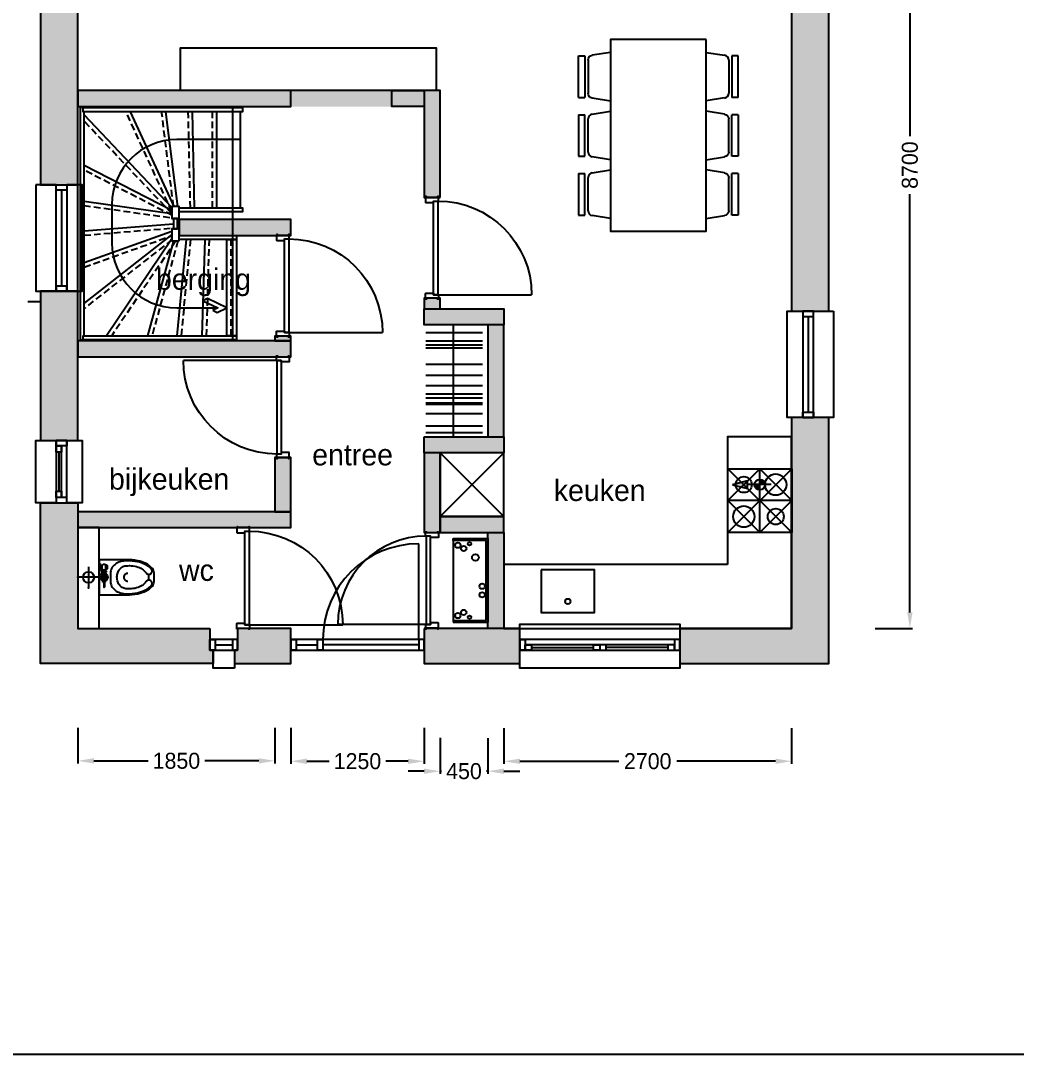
# Model space of a CAD drawing. Header units: millimetres. Extents: x 194362 to 347421, y -189721 to -131700.
# Drawn here: x 272175 to 281523, y -189721 to -180015 of the extents above; entities that cross this region are included whole.
import ezdxf

# ---------------------------------------------------------------- set-up
doc = ezdxf.new("R2010")
doc.units = ezdxf.units.MM
doc.linetypes.add('ACAD_ISO03W100', pattern=[30, 12, -18])
doc.linetypes.add('B0704', pattern=[3.75, 2.5, -1.25])
for name, color, linetype in [('26', 120, 'Continuous'), ('26A', 7, 'Continuous'), ('52', 4, 'Continuous'), ('AC24XI--_HOUT', 8, 'Continuous'), ('AI24XI--_HOUT', 1, 'Continuous'), ('AL$8A---_HULPLIJNEN', 150, 'Continuous'), ('binnendeurkozijn', 1, 'Continuous'), ('CONTROL_POINTS', 140, 'Continuous'), ('interieur', 5, 'Continuous'), ('KOZIJN', 1, 'Continuous'), ('MAATLIJN', 5, 'Continuous'), ('sanitair', 111, 'Continuous'), ('streep', 5, 'ACAD_ISO03W100'), ('text', 7, 'Continuous'), ('wand', 2, 'Continuous'), ('zicht', 5, 'Continuous')]:
    doc.layers.add(name, color=color, linetype=linetype)
doc.styles.add('maat-klein', font='LSANS.TTF', dxfattribs={"height": 150})
doc.styles.get("Standard").update_dxf_attribs({"font": 'LSANS.TTF', "height": 20})
doc.dimstyles.new('maat-klein', dxfattribs={"dimtxt": 2.5, "dimasz": 150, "dimexe": 25, "dimexo": 25, "dimgap": 25, "dimtad": 0, "dimdec": 4, "dimtxsty": 'maat-klein', "dimcen": 150, "dimclrd": 256, "dimclre": 256, "dimclrt": 256, "dimadec": 0, "dimazin": 1, "dimtfac": 1, "dimtdec": 4, "dimtmove": 0, "dimatfit": 3, "dimfxl": 1, "dimlwd": -1, "dimlwe": -1, "dimarcsym": 0})

# ---------------------------------------------------------------- blocks, each defined once
blk = doc.blocks.new('kozijn binnendeur120x56')
at = {"layer": 'binnendeurkozijn'}
blk.add_lwpolyline([(-8, 8), (-8, -46), (-6, -48), (65, -48), (67, -46), (67, -33), (110, -33), (112, -31), (112, 8), (104, 8), (104, 0), (0, 0), (0, 8)], close=True, dxfattribs=at)
blk = doc.blocks.new('kozijn-bd-dagm850')
at = {"layer": 'binnendeurkozijn'}
blk.add_line((55, -33), (935, -33), dxfattribs=at)
blk.add_lwpolyline([(15, -913), (55, -913), (55, -33), (15, -33)], close=True, dxfattribs=at)
blk.add_arc((55, -33), 880, 270, 0, dxfattribs=at)
blk.add_blockref('kozijn binnendeur120x56', (-52, 0))
at = {"xscale": -1, "rotation": 180}
blk.add_blockref('kozijn binnendeur120x56', (-52, -946), dxfattribs=at)
blk = doc.blocks.new('kozijn-bd-dagm800')
at = {"layer": 'binnendeurkozijn'}
blk.add_line((-55, 33), (-885, 33), dxfattribs=at)
blk.add_lwpolyline([(-15, 863), (-55, 863), (-55, 33), (-15, 33)], close=True, dxfattribs=at)
blk.add_arc((-55, 33), 830, 90, 180, dxfattribs=at)
at = {"xscale": -1}
blk.add_blockref('kozijn binnendeur120x56', (52, 896), dxfattribs=at)
at = {"rotation": 180}
blk.add_blockref('kozijn binnendeur120x56', (52, 0), dxfattribs=at)
blk = doc.blocks.new('mk-sparing')
for p, q in [((0, 328), (0, 0)), ((18, 328), (0, 328)), ((18, 328), (18, 18)), ((768, 328), (18, 328)), ((768, 328), (786, 328)), ((768, 18), (768, 328)), ((786, 328), (786, 0)), ((786, 0), (0, 0)), ((18, 18), (768, 18))]:
    blk.add_line(p, q)
for centre, radius in [((63, 283), 25), ((723, 283), 25), ((93, 228), 25), ((693, 228), 25), ((48, 173), 16), ((608, 118), 31.5), ((738, 173), 16), ((258, 54), 25), ((338, 54), 25)]:
    blk.add_circle(centre, radius)
blk = doc.blocks.new('UITVOER')
at = {"color": 4, "const_width": 44.8}
for points in [[(-18.4, 1.2, 0.004124), (-18.4, 0.8, 1)], [(-18.4, 0.8, 0.412791), (4.1, -21.8, 1)], [(26.9, 1.2, 0.41081), (4.1, 23.5, 1)]]:
    blk.add_lwpolyline(points, format="xyb", dxfattribs=at)
blk.add_solid([(119.2, 37.3), (258.2, 3.6), (119.2, -33.8)])
at = {"layer": '26', "color": 4}
for p, q in [((4.1, 116.1), (4.1, -108)), ((-102.6, 1.2), (112.5, 1.2)), ((118.8, 37.8), (118.8, -34.9)), ((259.9, 3.6), (118.8, 37.8)), ((118.8, -34.9), (259.9, 3.6))]:
    blk.add_line(p, q, dxfattribs=at)
blk.add_circle((5, 1.2), 49.5, dxfattribs=at)
blk = doc.blocks.new('74KOOK')
at = {"layer": '26'}
for p, q in [((0.3, 602.2), (600.3, 2.2)), ((600.3, 602.2), (0.3, 2.2)), ((0.3, 302.2), (300.3, 602.2)), ((1.8, 602.2), (600.3, 602.2)), ((1.8, -0.4), (1.8, 602.2)), ((300.3, 602.2), (600.3, 302.2)), ((300.3, 602.2), (300.3, 2.2)), ((600.3, 602.2), (600.3, 2.2)), ((600.3, 302.2), (0.3, 302.2)), ((300.3, 2.2), (0.3, 302.2)), ((600.3, 302.2), (300.3, 2.2)), ((600.3, 2.2), (0.3, 2.2))]:
    blk.add_line(p, q, dxfattribs=at)
for centre, radius in [((150.3, 452.2), 100), ((450.3, 452.2), 75), ((150.3, 152.2), 75), ((450.3, 152.2), 100)]:
    blk.add_circle(centre, radius, dxfattribs=at)
at = {"layer": '26A', "rotation": 270}
blk.add_blockref('UITVOER', (148.8, 306.9), dxfattribs=at)
blk = doc.blocks.new('stoel1a')
at = {"layer": 'interieur'}
for p, q in [((423, 300), (33, 300)), ((33, 300), (33, 240)), ((423, 300), (423, 240)), ((33, 240), (423, 240)), ((72, 210), (383.9, 210)), ((0, 0), (27.6, 172.1)), ((428.3, 172.1), (455.9, 0))]:
    blk.add_line(p, q, dxfattribs=at)
for centre, start, end in [((72, 165), 90, 170.88977), ((383.9, 165), 9.11023, 90)]:
    blk.add_arc(centre, 45, start, end, dxfattribs=at)
blk = doc.blocks.new('*D92')
at = {"layer": 'Defpoints', "color": 0, "transparency": 16777216}
for p in [(280173.1, -177021.4), (280173.1, -185721.4), (280523.1, -185721.4)]:
    blk.add_point(p, dxfattribs=at)
at = {"layer": 'MAATLIJN', "transparency": 16777216}
for p, q in [((280198.1, -177021.4), (280548.1, -177021.4)), ((280523.1, -177171.4), (280523.1, -181099.4)), ((280523.1, -185571.4), (280523.1, -181643.4)), ((280198.1, -185721.4), (280548.1, -185721.4))]:
    blk.add_line(p, q, dxfattribs=at)
for points in [[(280498.1, -177171.4), (280548.1, -177171.4), (280523.1, -177021.4)], [(280498.1, -185571.4), (280548.1, -185571.4), (280523.1, -185721.4)]]:
    blk.add_solid(points, dxfattribs=at)
at = {"layer": 'MAATLIJN', "transparency": 16777216, "insert": (280523.1, -181371.4), "char_height": 150, "attachment_point": 5, "rotation": 90, "style": 'maat-klein'}
blk.add_mtext('8700', dxfattribs=at)
blk = doc.blocks.new('*D93')
at = {"layer": 'Defpoints', "color": 0, "transparency": 16777216}
for p in [(272711.9, -186630.4), (274561.9, -186630.4), (274561.9, -186965.4)]:
    blk.add_point(p, dxfattribs=at)
at = {"layer": 'MAATLIJN', "transparency": 16777216}
for p, q in [((272711.9, -186655.4), (272711.9, -186990.4)), ((274561.9, -186655.4), (274561.9, -186990.4)), ((272861.9, -186965.4), (273371.2, -186965.4)), ((274411.9, -186965.4), (273902.6, -186965.4))]:
    blk.add_line(p, q, dxfattribs=at)
for points in [[(272861.9, -186940.4), (272861.9, -186990.4), (272711.9, -186965.4)], [(274411.9, -186940.4), (274411.9, -186990.4), (274561.9, -186965.4)]]:
    blk.add_solid(points, dxfattribs=at)
at = {"layer": 'MAATLIJN', "transparency": 16777216, "insert": (273636.9, -186965.4), "char_height": 150, "attachment_point": 5, "style": 'maat-klein'}
blk.add_mtext('1850', dxfattribs=at)
blk = doc.blocks.new('*D94')
at = {"layer": 'Defpoints', "color": 0, "transparency": 16777216}
for p in [(274711.9, -186630.4), (275961.9, -186630.4), (275961.9, -186969.1)]:
    blk.add_point(p, dxfattribs=at)
at = {"layer": 'MAATLIJN', "transparency": 16777216}
for p, q in [((274711.9, -186655.4), (274711.9, -186994.1)), ((275961.9, -186655.4), (275961.9, -186994.1)), ((274861.9, -186969.1), (275071.2, -186969.1)), ((275811.9, -186969.1), (275602.6, -186969.1))]:
    blk.add_line(p, q, dxfattribs=at)
for points in [[(274861.9, -186944.1), (274861.9, -186994.1), (274711.9, -186969.1)], [(275811.9, -186944.1), (275811.9, -186994.1), (275961.9, -186969.1)]]:
    blk.add_solid(points, dxfattribs=at)
at = {"layer": 'MAATLIJN', "transparency": 16777216, "insert": (275336.9, -186969.1), "char_height": 150, "attachment_point": 5, "style": 'maat-klein'}
blk.add_mtext('1250', dxfattribs=at)
blk = doc.blocks.new('*D95')
at = {"layer": 'Defpoints', "color": 0, "transparency": 16777216}
for p in [(276111.9, -186723.8), (276561.9, -186727.3), (276561.9, -187062.6)]:
    blk.add_point(p, dxfattribs=at)
at = {"layer": 'MAATLIJN', "transparency": 16777216}
for p, q in [((276111.9, -186748.8), (276111.9, -187087.6)), ((276561.9, -186752.3), (276561.9, -187087.6)), ((275961.9, -187062.6), (275811.9, -187062.6)), ((276111.9, -187062.6), (276126.9, -187062.6)), ((276561.9, -187062.6), (276546.9, -187062.6)), ((276711.9, -187062.6), (276861.9, -187062.6))]:
    blk.add_line(p, q, dxfattribs=at)
for points in [[(275961.9, -187037.6), (275961.9, -187087.6), (276111.9, -187062.6)], [(276711.9, -187037.6), (276711.9, -187087.6), (276561.9, -187062.6)]]:
    blk.add_solid(points, dxfattribs=at)
at = {"layer": 'MAATLIJN', "transparency": 16777216, "insert": (276336.9, -187062.6), "char_height": 150, "attachment_point": 5, "style": 'maat-klein'}
blk.add_mtext('450', dxfattribs=at)
blk = doc.blocks.new('*D96')
at = {"layer": 'Defpoints', "color": 0, "transparency": 16777216}
for p in [(276711.9, -186633.9), (279411.9, -186633.9), (279411.9, -186969.1)]:
    blk.add_point(p, dxfattribs=at)
at = {"layer": 'MAATLIJN', "transparency": 16777216}
for p, q in [((276711.9, -186658.9), (276711.9, -186994.1)), ((279411.9, -186658.9), (279411.9, -186994.1)), ((276861.9, -186969.1), (277789.5, -186969.1)), ((279261.9, -186969.1), (278334.2, -186969.1))]:
    blk.add_line(p, q, dxfattribs=at)
for points in [[(276861.9, -186944.1), (276861.9, -186994.1), (276711.9, -186969.1)], [(279261.9, -186944.1), (279261.9, -186994.1), (279411.9, -186969.1)]]:
    blk.add_solid(points, dxfattribs=at)
at = {"layer": 'MAATLIJN', "transparency": 16777216, "insert": (278061.9, -186969.1), "char_height": 150, "attachment_point": 5, "style": 'maat-klein'}
blk.add_mtext('2700', dxfattribs=at)
blk = doc.blocks.new('AU-710-BAZ')
at = {"layer": 'AC24XI--_HOUT'}
for p, q in [((-920, -320), (-1280, -320)), ((-1890, -930), (-1890, -1312.6)), ((-310, -1525.8), (-310, -930))]:
    blk.add_line(p, q, dxfattribs=at)
blk.add_lwpolyline([(-1912.1, -1266.9), (-1932.6, -1309.1), (-1890, -1398), (-1803.1, -1215.8), (-1823.6, -1173.6), (-1890, -1312.6), (-1912.1, -1266.9)], dxfattribs=at)
for centre, start, end in [((-1280, -930), 90.00001, 180.00001), ((-920, -930), 0.00002, 90.00001)]:
    blk.add_arc(centre, 610, start, end, dxfattribs=at)
at = {"layer": 'AI24XI--_HOUT', "linetype": 'Continuous'}
for points in [[(-48, -58), (-48, -48), (-10, -48), (-10, -20), (-2190, -20), (-2190, -48), (-2152, -48), (-2152, -58)], [(-2190, -48), (-2152, -48), (-2152, -1488), (-2190, -1488)], [(-10, -1545.8), (-48, -1545.8), (-48, -48), (-10, -48)], [(-1262, -950), (-1148, -950), (-1148, -883), (-1262, -883)], [(-1210, -1488), (-1248, -1488), (-1248, -950), (-1210, -950)], [(-1148, -935.5), (-1052, -935.5), (-1052, -897.5), (-1148, -897.5)], [(-1052, -950), (-938, -950), (-938, -883), (-1052, -883)], [(-990, -950), (-952, -950), (-952, -1545.8), (-990, -1545.8)], [(-2152, -1398), (-1248, -1398), (-1248, -1488), (-2152, -1488)]]:
    blk.add_lwpolyline(points, close=True, dxfattribs=at)
at = {"layer": 'AI24XI--_HOUT', "linetype": 'B0704', "ltscale": 25}
for points in [[(-1250.9, -883), (-1895.9, -58)], [(-1507.4, -58), (-1212.7, -883)], [(-1208, -58), (-1140.1, -897.5)], [(-928.5, -58), (-1044.9, -883)], [(-1020.9, -883), (-597, -58)], [(-1006.1, -883), (-137.3, -58)], [(-1262, -917.8), (-2152, -317.2)], [(-986.9, -883), (-48, -451.3)], [(-1262, -938.5), (-2152, -695.5)], [(-938, -897.7), (-48, -786.2)], [(-1248, -1056.5), (-2152, -968.8)], [(-952, -1056.1), (-48, -1036)], [(-2152, -1208.3), (-1248, -1235)], [(-952, -1263.8), (-48, -1263.8)], [(-2152, -1438), (-1248, -1438)], [(-2152, -1450), (-1248, -1450)]]:
    blk.add_lwpolyline(points, dxfattribs=at)
at = {"layer": 'AI24XI--_HOUT', "linetype": 'Continuous'}
for points in [[(-1200.1, -883), (-1845.1, -58)], [(-1464.9, -58), (-1170.2, -883)], [(-1167.9, -58), (-1100, -897.5)], [(-888.1, -58), (-1004.5, -883)], [(-975.9, -883), (-552, -58)], [(-948, -883), (-79.2, -58)], [(-1242, -883), (-2152, -268.9)], [(-938, -904.6), (-48, -495.4)], [(-1262, -897), (-2152, -654)], [(-938, -938), (-48, -826.6)], [(-1248, -1016.3), (-2152, -928.6)], [(-952, -1096.2), (-48, -1076)], [(-2152, -1168.2), (-1248, -1195)], [(-952, -1303.8), (-48, -1303.8)], [(-952, -1525.8), (-48, -1525.8)]]:
    blk.add_lwpolyline(points, dxfattribs=at)
at = {"layer": 'AL$8A---_HULPLIJNEN'}
blk.add_lwpolyline([(-2200, -1450), (-2200, 0), (0, 0), (0, -1450)], close=True, dxfattribs=at)
blk = doc.blocks.new('AFVOER')
at = {"layer": '52'}
for p, q in [((-0.7, 104.5), (-0.7, -99.3)), ((-97.8, 0), (97.8, 0))]:
    blk.add_line(p, q, dxfattribs=at)
blk.add_circle((0, 0), 52, dxfattribs=at)
at = {"layer": 'CONTROL_POINTS'}
for p in [(0, 0), (97.8, 0), (-0.7, -99.3)]:
    blk.add_point(p, dxfattribs=at)
blk = doc.blocks.new('FVALV1-P')
for p, q in [((-2.38, 0.12), (-4.62, 0.12)), ((-2.26, 0.62), (-2.26, -0.62)), ((-2.26, 0.62), (-1.64, 0.62)), ((1.44, 0.99), (1.92, 0.99)), ((1.92, 0.99), (1.92, -0.99)), ((1.92, 0.87), (2.42, 0.87)), ((2.92, 0.99), (2.42, 0.99)), ((2.42, 0.99), (2.42, -0.99)), ((2.92, 0), (2.42, 0)), ((2.92, 0.99), (2.92, -0.99)), ((2.92, 0.87), (5.75, 0.87)), ((6.25, 2.25), (3.25, 2.25)), ((3.25, 2.25), (3.25, 1.75)), ((3.75, 1.61), (3.75, 0.87)), ((3.88, 1.58), (3.88, 1.12)), ((4, 0.99), (4.5, 0.99)), ((4.62, 1.5), (4.62, 1.12)), ((4.88, 1.5), (4.88, 1.12)), ((5, 0.99), (5.5, 0.99)), ((5.62, 1.58), (5.62, 1.12)), ((5.75, 1.61), (5.75, 0.87)), ((6.25, 2.25), (6.25, 1.75)), ((-2.38, -0.13), (-4.62, -0.13)), ((-2.26, -0.62), (-1.64, -0.62)), ((1.44, -0.99), (1.92, -0.99)), ((1.92, -0.87), (2.42, -0.87)), ((2.92, -0.99), (2.42, -0.99)), ((2.92, -0.87), (5.75, -0.87)), ((3.75, -0.87), (3.75, -1.37)), ((3.88, -1.24), (3.88, -1.43)), ((4, -1.12), (4.5, -1.12)), ((4.62, -1.24), (4.62, -1.61)), ((4.88, -1.24), (4.88, -1.61)), ((5, -1.12), (5.5, -1.12)), ((5.62, -1.24), (5.62, -1.43)), ((5.75, -0.87), (5.75, -1.37))]:
    blk.add_line(p, q)
blk.add_lwpolyline([(1, 0), (0.5, 0.87), (-0.5, 0.87), (-1, 0), (-0.5, -0.87), (0.5, -0.87)], close=True)
for radius in [1.75, 1, 0.342]:
    blk.add_circle((0, 0), radius)
for centre, radius, start, end in [((-4.62, 0), 0.125, 90, 270), ((-2.38, 0.25), 0.125, 270, 0), ((4.75, 6.13), 4.63, 251.0754, 288.9246), ((5.12, 0), 1.63, 147.7958, 212.2042), ((4, 1.12), 0.125, 180, 270), ((4.5, 1.12), 0.125, 270, 0), ((5, 1.12), 0.125, 180, 270), ((5.5, 1.12), 0.125, 270, 0), ((4.38, 0), 1.62, 327.7952, 32.2048), ((-2.38, -0.25), 0.125, 0, 90), ((4.75, 0.51), 2.12, 241.9275, 298.0725), ((4, -1.24), 0.125, 90, 180), ((4.5, -1.24), 0.125, 0, 90), ((5, -1.24), 0.125, 90, 180), ((5.5, -1.24), 0.125, 0, 90)]:
    blk.add_arc(centre, radius, start, end)
blk = doc.blocks.new('WC-F1-P')
blk.add_line((-1.35, -23.32), (1.35, -23.32))
for points in [[(-8.25, -12.88, 0.049648), (-7.73, -18.09, 0.06346), (-6.42, -21.98, 0.103485), (-4.1, -24.97, 0.178458), (-2, -25.75), (2, -25.75, 0.178458), (4.1, -24.97, 0.103485), (6.42, -21.98, 0.06346), (7.73, -18.09, 0.049648), (8.25, -12.88), (8.25, 0), (-8.25, 0)], [(3.78, -24.59, 0.103485), (5.97, -21.76, 0.06346), (7.24, -17.99, 0.049648), (7.75, -12.88, 0.075858), (7.29, -9.87, 0.086069), (6.07, -7.49, 0.105985), (4.11, -5.79, 0.126201), (2, -5.25), (-2, -5.25, 0.126201), (-4.11, -5.79, 0.105985), (-6.07, -7.49, 0.086069), (-7.29, -9.87, 0.075858), (-7.75, -12.88, 0.049648), (-7.24, -17.99, 0.06346), (-5.97, -21.76, 0.103485), (-3.78, -24.59, 0.097511), (-3.21, -24.83, 0.09808), (-2.6, -24.84, 0.098895), (-2.04, -24.61, 0.099479), (-1.61, -24.18, 0.099479), (-1.38, -23.62, 0.098895), (-1.38, -23.01, 0.09808), (-1.62, -22.45, 0.097511), (-2.05, -22.02, -0.102445), (-3.86, -20.17, -0.077884), (-5.02, -17.55, -0.065096), (-5.46, -14.15, -0.024284), (-5.4, -12.88, -0.115331), (-5.01, -11.19, -0.103946), (-3.82, -9.68, -0.091071), (-2.11, -8.71, -0.083675), (0, -8.35, -0.083675), (2.11, -8.71, -0.091071), (3.82, -9.68, -0.103946), (5.01, -11.19, -0.115331), (5.4, -12.88, -0.024284), (5.46, -14.15, -0.065096), (5.02, -17.55, -0.077884), (3.86, -20.17, -0.102445), (2.05, -22.02, 0.097511), (1.62, -22.45, 0.09808), (1.38, -23.01, 0.098895), (1.38, -23.62, 0.099479), (1.61, -24.18, 0.099479), (2.04, -24.61, 0.098895), (2.6, -24.84, 0.09808), (3.21, -24.83, 0.097511)]]:
    blk.add_lwpolyline(points, format="xyb", close=True)
blk.add_lwpolyline([(-2, -13.44, -0.111064), (-1.85, -12.78, -0.102841), (-1.41, -12.2, -0.093011), (-0.78, -11.83, -0.087082), (0, -11.69, -0.087082), (0.78, -11.83, -0.093011), (1.41, -12.2, -0.102841), (1.85, -12.78, -0.111064), (2, -13.44, -0.111064)], format="xyb")
blk.add_circle((0, -2.3), 1)
blk = doc.blocks.new('74-toilet3')
blk.add_blockref('AFVOER', (0.7, -100))
at = {"layer": 'sanitair', "xscale": 20, "yscale": 20, "zscale": 20, "rotation": 180}
for name, p in [('WC-F1-P', (0, 0)), ('FVALV1-P', (0, 46.1))]:
    blk.add_blockref(name, p, dxfattribs=at)

msp = doc.modelspace()

# ---------------------------------------------------------------- hatches: boundary and pattern name
at = {"layer": 'wand'}
h = msp.add_hatch(color=256, dxfattribs=at)
h.dxf.hatch_style = 1
h.paths.add_polyline_path([(279411.89646, -177021.39181), (278611.89646, -177021.39181), (278611.89646, -176691.39181), (279761.89646, -176691.39181), (279761.89646, -177741.39181), (279411.89646, -177741.39181)])
h.paths.add_polyline_path([(275511.89646, -177021.39181), (276611.89646, -177021.39181), (276611.89646, -176691.39181), (275511.89646, -176691.39181)])
h.paths.add_polyline_path([(272711.89646, -177021.39181), (273511.89646, -177021.39181), (273511.89646, -176691.39181), (272361.89646, -176691.39181), (272361.89646, -181556.39181), (272711.89646, -181556.39181)])
h.paths.add_polyline_path([(273951.89646, -185721.39181), (273951.89646, -185926.39181), (273981.89646, -185926.39181), (273981.89646, -186051.39181), (272361.89646, -186051.39181), (272361.89646, -184541.39181), (272711.89646, -184541.39181), (272711.89646, -185721.39181)])
h.paths.add_polyline_path([(274211.89646, -185721.39181), (274211.89646, -185926.39181), (274181.89646, -185926.39181), (274181.89646, -186051.39181), (274711.89646, -186051.39181), (274711.89646, -185721.39181)])
h.paths.add_polyline_path([(275961.89646, -185721.39181), (275961.89646, -186051.39181), (276861.89646, -186051.39181), (276861.89646, -185721.39181)])
h.paths.add_polyline_path([(279411.89646, -185721.39181), (278361.89646, -185721.39181), (278361.89646, -186051.39181), (279761.89646, -186051.39181), (279761.89646, -183741.39181), (279411.89646, -183741.39181)])
h.paths.add_polyline_path([(279411.89646, -182741.39181), (279761.89646, -182741.39181), (279761.89646, -178741.39181), (279411.89646, -178741.39181)])
h = msp.add_hatch(color=256, dxfattribs=at)
h.dxf.hatch_style = 1
h.paths.add_polyline_path([(276111.89646, -181675.39181), (276111.89646, -180671.39181), (275961.89646, -180671.39181), (275961.89646, -181675.39181)])
h.paths.add_polyline_path([(276111.89646, -182721.39181), (276111.89646, -182621.39181), (275961.89646, -182621.39181), (275961.89646, -182721.39181)])
h.paths.add_polyline_path([(275961.89646, -182721.39181), (276711.89646, -182721.39181), (276711.89646, -182871.39181), (275961.89646, -182871.39181)])
h.paths.add_polyline_path([(276711.89646, -183921.39181), (276711.89646, -182871.39181), (276561.89646, -182871.39181), (276561.89646, -183921.39181)])
h.paths.add_polyline_path([(275961.89646, -183921.39181), (276711.89646, -183921.39181), (276711.89646, -184071.39181), (275961.89646, -184071.39181)])
h.paths.add_polyline_path([(276111.89646, -184821.39181), (276111.89646, -184071.39181), (275961.89646, -184071.39181), (275961.89646, -184821.39181)])
h.paths.add_polyline_path([(276111.89646, -184821.39181), (276711.89646, -184821.39181), (276711.89646, -184671.39181), (276111.89646, -184671.39181)])
h.paths.add_polyline_path([(276711.89646, -184821.39181), (276711.89646, -185721.39181), (276561.89646, -185721.39181), (276561.89646, -184821.39181)])
h.paths.add_polyline_path([(274711.89646, -184625.39181), (274711.89646, -184117.39181), (274561.89646, -184117.39181), (274561.89646, -184625.39181)])
h.paths.add_polyline_path([(272711.89646, -183171.39181), (274711.89646, -183171.39181), (274711.89646, -183021.39181), (272711.89646, -183021.39181)])
h.paths.add_polyline_path([(274711.89646, -182921.39181), (274561.89646, -182921.39181)])
h.paths.add_polyline_path([(272711.89646, -180821.39181), (274711.89646, -180821.39181), (274711.89646, -180671.39181), (272711.89646, -180671.39181)])
h.paths.add_polyline_path([(275961.89646, -180821.39181), (274711.89646, -180821.39181), (274711.89646, -180671.39181), (275961.89646, -180671.39181)])
h = msp.add_hatch(color=256, dxfattribs=at)
h.dxf.hatch_style = 1
h.paths.add_polyline_path([(273661.89642, -182031.39173), (274711.89646, -182031.39173), (274711.89646, -181881.39173), (273661.89642, -181881.39173)])
h = msp.add_hatch(color=256, dxfattribs=at)
h.dxf.hatch_style = 1
h.paths.add_polyline_path([(274711.89646, -181881.39173), (274561.89646, -181881.39173)])
h.paths.add_polyline_path([(274711.89646, -183021.39181), (274711.89646, -182977.39173), (274561.89646, -182977.39173), (274561.89646, -183021.39181)])
h.paths.add_polyline_path([(274711.89646, -183021.39181), (274561.89646, -183021.39181)], flags=17)
h = msp.add_hatch(color=256, dxfattribs=at)
h.dxf.hatch_style = 1
h.paths.add_polyline_path([(272711.89646, -182556.39181), (272361.89646, -182556.39181), (272361.89646, -183956.39181), (272711.89646, -183956.39181)])
h = msp.add_hatch(color=256, dxfattribs=at)
h.dxf.hatch_style = 1
h.paths.add_polyline_path([(272711.89646, -184775.39181), (274711.89646, -184775.39181), (274711.89646, -184625.39181), (272711.89646, -184625.39181)])

# ---------------------------------------------------------------- linework, layer by layer
msp.add_lwpolyline([(264939.32506, -189720.98102), (296260.40701, -189720.98102), (296260.40701, -171944.86583), (264939.32506, -171944.86583)], close=True)
at = {"layer": 'interieur'}
for p, q in [((275979.48651, -182942.52889), (276509.19334, -182942.52889)), ((276238.94512, -183921.39181), (276238.94512, -182871.39181)), ((275979.48651, -183020.6783), (276509.19334, -183020.6783)), ((275979.48651, -183057.89233), (276509.19334, -183057.89233)), ((275979.48651, -183086.87043), (276509.19334, -183086.87043)), ((275979.48651, -183239.44791), (276509.19334, -183239.44791)), ((275979.48651, -183343.64733), (276509.19334, -183343.64733)), ((275979.48651, -183440.40366), (276509.19334, -183440.40366)), ((275979.48651, -183518.55307), (276509.19334, -183518.55307)), ((275979.48651, -183555.76711), (276509.19334, -183555.76711)), ((275979.48651, -183604.14537), (276509.19334, -183604.14537)), ((275979.48651, -183615.3096), (276509.19334, -183615.3096)), ((275979.48651, -183704.62325), (276509.19334, -183704.62325)), ((275979.48651, -183819.9867), (276509.19334, -183819.9867)), ((275979.48651, -183883.25053), (276509.19334, -183883.25053)), ((276111.89646, -184071.39181), (276711.89646, -184671.39181)), ((276711.89646, -184071.39181), (276111.89646, -184671.39181))]:
    msp.add_line(p, q, dxfattribs=at)
for points in [[(278611.89646, -180192.69803), (277711.89646, -180192.69803), (277711.89646, -181992.69803), (278611.89646, -181992.69803)], [(273676.59218, -180671.39181), (273676.59218, -180271.39181), (276076.59218, -180271.39181), (276076.59218, -180671.39181)], [(276111.89646, -184671.39181), (276711.89646, -184671.39181), (276711.89646, -184071.39181), (276111.89646, -184071.39181)], [(277061.89646, -185171.39181), (277061.89646, -185571.39181), (277561.89646, -185571.39181), (277561.89646, -185171.39181)]]:
    msp.add_lwpolyline(points, close=True, dxfattribs=at)
for points in [[(279411.89646, -185721.39181), (279411.89646, -183921.39181), (278811.89646, -183921.39181), (278811.89646, -185121.39181)], [(278811.89646, -185121.39181), (276711.89646, -185121.39181), (276711.89646, -185721.39181), (279411.89646, -185721.39181), (279411.89646, -185121.39181)]]:
    msp.add_lwpolyline(points, dxfattribs=at)
msp.add_circle((277311.89646, -185468.4484), 25, dxfattribs=at)
at = {"layer": 'KOZIJN'}
for p, q in [((272556.89646, -181606.39181), (272556.89646, -182506.39181)), ((279566.89646, -182791.39181), (279566.89646, -183691.39181)), ((272556.89646, -184491.39181), (272556.89646, -184006.39181)), ((272531.89646, -184066.39181), (272531.89646, -184431.39181)), ((275911.89646, -185826.39181), (275911.89646, -184926.39181)), ((274001.89646, -185876.39181), (274161.89646, -185876.39181)), ((274761.89646, -185876.39181), (274961.89646, -185876.39181)), ((275911.89646, -185876.39181), (275011.89646, -185876.39181)), ((278311.89646, -185876.39181), (276911.89646, -185876.39181)), ((276971.89646, -185901.39181), (277551.89646, -185901.39181)), ((278251.89646, -185901.39181), (277671.89646, -185901.39181))]:
    msp.add_line(p, q, dxfattribs=at)
for points in [[(272606.89646, -181556.39181), (272606.89646, -182556.39181), (272506.89646, -182556.39181), (272506.89646, -181556.39181)], [(272606.89646, -181556.39181), (272606.89646, -181606.39181), (272506.89646, -181606.39181), (272506.89646, -181556.39181)], [(272606.89646, -182556.39181), (272606.89646, -182506.39181), (272506.89646, -182506.39181), (272506.89646, -182556.39181)], [(279516.89646, -182741.39181), (279516.89646, -183741.39181), (279616.89646, -183741.39181), (279616.89646, -182741.39181)], [(279516.89646, -182741.39181), (279516.89646, -182791.39181), (279616.89646, -182791.39181), (279616.89646, -182741.39181)], [(279516.89646, -183741.39181), (279516.89646, -183691.39181), (279616.89646, -183691.39181), (279616.89646, -183741.39181)], [(272606.89646, -184541.39181), (272606.89646, -183956.39181), (272506.89646, -183956.39181), (272506.89646, -184541.39181)], [(272606.89646, -183956.39181), (272606.89646, -184006.39181), (272506.89646, -184006.39181), (272506.89646, -183956.39181)], [(272556.89646, -184006.39181), (272556.89646, -184066.39181), (272506.89646, -184066.39181), (272506.89646, -184006.39181)], [(272556.89646, -184431.39181), (272556.89646, -184491.39181), (272506.89646, -184491.39181), (272506.89646, -184431.39181)], [(272606.89646, -184541.39181), (272606.89646, -184491.39181), (272506.89646, -184491.39181), (272506.89646, -184541.39181)], [(274211.89646, -185826.39181), (273951.89646, -185826.39181), (273951.89646, -185926.39181), (274211.89646, -185926.39181)], [(273951.89646, -185826.39181), (274001.89646, -185826.39181), (274001.89646, -185926.39181), (273951.89646, -185926.39181)], [(274211.89646, -185826.39181), (274161.89646, -185826.39181), (274161.89646, -185926.39181), (274211.89646, -185926.39181)], [(275961.89646, -185826.39181), (274711.89646, -185826.39181), (274711.89646, -185926.39181), (275961.89646, -185926.39181)], [(274711.89646, -185826.39181), (274761.89646, -185826.39181), (274761.89646, -185926.39181), (274711.89646, -185926.39181)], [(274961.89646, -185826.39181), (275011.89646, -185826.39181), (275011.89646, -185926.39181), (274961.89646, -185926.39181)], [(275961.89646, -185826.39181), (275911.89646, -185826.39181), (275911.89646, -185926.39181), (275961.89646, -185926.39181)], [(278361.89646, -185826.39181), (276861.89646, -185826.39181), (276861.89646, -185926.39181), (278361.89646, -185926.39181)], [(276861.89646, -185826.39181), (276911.89646, -185826.39181), (276911.89646, -185926.39181), (276861.89646, -185926.39181)], [(278361.89646, -185826.39181), (278311.89646, -185826.39181), (278311.89646, -185926.39181), (278361.89646, -185926.39181)], [(276911.89646, -185876.39181), (276971.89646, -185876.39181), (276971.89646, -185926.39181), (276911.89646, -185926.39181)], [(277551.89646, -185876.39181), (277611.89646, -185876.39181), (277611.89646, -185926.39181), (277551.89646, -185926.39181)], [(277671.89646, -185876.39181), (277611.89646, -185876.39181), (277611.89646, -185926.39181), (277671.89646, -185926.39181)], [(278311.89646, -185876.39181), (278251.89646, -185876.39181), (278251.89646, -185926.39181), (278311.89646, -185926.39181)]]:
    msp.add_lwpolyline(points, close=True, dxfattribs=at)
msp.add_arc((275911.89646, -185826.39181), 900, 90, 180, dxfattribs=at)
at = {"layer": 'streep', "ltscale": 10}
msp.add_lwpolyline([(272361.89646, -182656.39181), (269361.89646, -182656.39181), (269361.89646, -174656.39181), (272661.89646, -174656.39181), (272661.89646, -176691.39181)], dxfattribs=at)
at = {"layer": 'wand'}
for points in [[(272711.89646, -177021.39181), (273511.89646, -177021.39181), (273511.89646, -176691.39181), (272361.89646, -176691.39181), (272361.89646, -181556.39181), (272711.89646, -181556.39181)], [(279411.89646, -182741.39181), (279761.89646, -182741.39181), (279761.89646, -178741.39181), (279411.89646, -178741.39181)], [(272711.89646, -180821.39181), (274711.89646, -180821.39181), (274711.89646, -180671.39181), (272711.89646, -180671.39181)], [(275961.89646, -180821.39181), (275657.89646, -180821.39181), (275657.89646, -180671.39181), (275961.89646, -180671.39181)], [(276111.89646, -181675.39181), (276111.89646, -180671.39181), (275961.89646, -180671.39181), (275961.89646, -181675.39181)], [(273661.89642, -182031.39173), (274711.89646, -182031.39173), (274711.89646, -181881.39173), (273661.89642, -181881.39173)], [(272711.89646, -182556.39181), (272361.89646, -182556.39181), (272361.89646, -183956.39181), (272711.89646, -183956.39181)], [(276111.89646, -182721.39181), (276111.89646, -182621.39181), (275961.89646, -182621.39181), (275961.89646, -182721.39181)], [(275961.89646, -182721.39181), (276711.89646, -182721.39181), (276711.89646, -182871.39181), (275961.89646, -182871.39181)], [(276711.89646, -183921.39181), (276711.89646, -182871.39181), (276561.89646, -182871.39181), (276561.89646, -183921.39181)], [(272711.89646, -183171.39181), (274711.89646, -183171.39181), (274711.89646, -183021.39181), (272711.89646, -183021.39181)], [(274711.89646, -183021.39181), (274711.89646, -182977.39173), (274561.89646, -182977.39173), (274561.89646, -183021.39181)], [(274711.89646, -183021.39181), (274711.89646, -183021.39181), (274561.89646, -183021.39181), (274561.89646, -183021.39181)], [(279411.89646, -185721.39181), (278361.89646, -185721.39181), (278361.89646, -186051.39181), (279761.89646, -186051.39181), (279761.89646, -183741.39181), (279411.89646, -183741.39181)], [(275961.89646, -183921.39181), (276711.89646, -183921.39181), (276711.89646, -184071.39181), (275961.89646, -184071.39181)], [(274711.89646, -184625.39181), (274711.89646, -184117.39181), (274561.89646, -184117.39181), (274561.89646, -184625.39181)], [(276111.89646, -184821.39181), (276111.89646, -184071.39181), (275961.89646, -184071.39181), (275961.89646, -184821.39181)], [(273951.89646, -185721.39181), (273951.89646, -185926.39181), (273981.89646, -185926.39181), (273981.89646, -186051.39181), (272361.89646, -186051.39181), (272361.89646, -184541.39181), (272711.89646, -184541.39181), (272711.89646, -185721.39181)], [(272711.89646, -184775.39181), (274711.89646, -184775.39181), (274711.89646, -184625.39181), (272711.89646, -184625.39181)], [(276111.89646, -184821.39181), (276711.89646, -184821.39181), (276711.89646, -184671.39181), (276111.89646, -184671.39181)], [(276711.89646, -184821.39181), (276711.89646, -185721.39181), (276561.89646, -185721.39181), (276561.89646, -184821.39181)], [(274211.89646, -185721.39181), (274211.89646, -185926.39181), (274181.89646, -185926.39181), (274181.89646, -186051.39181), (274711.89646, -186051.39181), (274711.89646, -185721.39181)], [(275961.89646, -185721.39181), (275961.89646, -186051.39181), (276861.89646, -186051.39181), (276861.89646, -185721.39181)]]:
    msp.add_lwpolyline(points, close=True, dxfattribs=at)
at = {"layer": 'zicht'}
for points in [[(272316.89646, -181556.39181), (272316.89646, -182556.39181), (272506.89646, -182556.39181), (272506.89646, -181556.39181)], [(272606.89646, -181556.39181), (272606.89646, -182556.39181), (272751.89646, -182556.39181), (272751.89646, -181556.39181)], [(279516.89646, -182741.39181), (279516.89646, -183741.39181), (279371.89646, -183741.39181), (279371.89646, -182741.39181)], [(279806.89646, -182741.39181), (279806.89646, -183741.39181), (279616.89646, -183741.39181), (279616.89646, -182741.39181)], [(272316.89646, -184541.39181), (272316.89646, -183956.39181), (272506.89646, -183956.39181), (272506.89646, -184541.39181)], [(272606.89646, -184541.39181), (272606.89646, -183956.39181), (272751.89646, -183956.39181), (272751.89646, -184541.39181)], [(272711.89646, -184775.39181), (272711.89646, -185721.39181), (272911.89646, -185721.39181), (272911.89646, -184775.39181)], [(278361.89646, -185826.39181), (276861.89646, -185826.39181), (276861.89646, -185681.39181), (278361.89646, -185681.39181)], [(274181.89646, -186096.39181), (273981.89646, -186096.39181), (273981.89646, -185926.39181), (274181.89646, -185926.39181)], [(278361.89646, -186096.39181), (276861.89646, -186096.39181), (276861.89646, -185926.39181), (278361.89646, -185926.39181)]]:
    msp.add_lwpolyline(points, close=True, dxfattribs=at)
for points in [[(272506.89646, -184541.39181), (272316.89646, -184541.39181), (272316.89646, -183956.39181)], [(278361.89646, -185926.39181), (278361.89646, -186096.39181), (276861.89646, -186096.39181)]]:
    msp.add_lwpolyline(points, dxfattribs=at)

# ---------------------------------------------------------------- block references
at = {"rotation": 90}
for name, p in [('AU-710-BAZ', (272711.89646, -180821.39181)), ('mk-sparing', (276561.89646, -185664.39181))]:
    msp.add_blockref(name, p, dxfattribs=at)
at = {"xscale": -1, "rotation": 180}
for p in [(276036.89646, -182621.39181), (274636.89646, -182977.39173), (274263.89646, -185721.39181)]:
    msp.add_blockref('kozijn-bd-dagm850', p, dxfattribs=at)
at = {"xscale": -1}
msp.add_blockref('kozijn-bd-dagm850', (274636.89646, -183171.39181), dxfattribs=at)
msp.add_blockref('kozijn-bd-dagm800', (276036.89646, -185717.39181))
at = {"layer": 'interieur', "xscale": -1}
for p, rotation in [((277711.89646, -180312.71912), 90), ((278611.89646, -181320.66941), 270), ((278611.89646, -181872.67694), 270)]:
    msp.add_blockref('stoel1a', p, dxfattribs=dict(at, rotation=rotation))
at = {"layer": 'interieur'}
for name, p, rotation in [('stoel1a', (278611.89646, -180312.71912), 270), ('stoel1a', (277711.89646, -181320.66941), 90), ('stoel1a', (277711.89646, -181872.67694), 90.00000000000001), ('74KOOK', (278811.89646, -184221.39181), 269.9999999999999)]:
    msp.add_blockref(name, p, dxfattribs=dict(at, rotation=rotation))
at = {"layer": 'zicht', "rotation": 270}
msp.add_blockref('74-toilet3', (272911.89646, -185241.39181), dxfattribs=at)

# ---------------------------------------------------------------- texts
at = {"layer": 'text', "char_height": 200, "width": 5617.67, "attachment_point": 1}
for s, insert in [('\\pi-600,l800,t800;berging', (273244.87453, -182342.71354)), ('\\pi-600,l800,t800;entree', (274711.89646, -183991.01343)), ('\\pi-600,l800,t800;bijkeuken', (272803.87098, -184218.75949)), ('\\pi-600,l800,t800;keuken', (276980.03094, -184325.17372)), ('\\pi-600,l800,t800;wc', (273461.25195, -185075.32941))]:
    msp.add_mtext(s, dxfattribs=dict(at, insert=insert))

# ---------------------------------------------------------------- dimensions: what is measured, and where the dimension line sits
at = {"layer": 'MAATLIJN'}
dim = msp.add_linear_dim(base=(280523.05244, -185721.39181), p1=(280173.05244, -177021.39181), p2=(280173.05244, -185721.39181), angle=90, dimstyle='maat-klein', dxfattribs=at)
dim.commit()
dim.dimension.update_dxf_attribs({"geometry": '*D92', "text_midpoint": (280523.05244, -181371.39181)})
for base, p1, p2, picture, middle in [((274561.89646, -186965.38549), (272711.89646, -186630.35606), (274561.89646, -186630.35606), '*D93', (273636.89646, -186965.38549)), ((275961.89646, -186969.13549), (274711.89646, -186630.35606), (275961.89646, -186630.35606), '*D94', (275336.89646, -186969.13549)), ((279411.89646, -186969.13549), (276711.89646, -186633.85636), (279411.89646, -186633.85636), '*D96', (278061.89646, -186969.13549)), ((276561.89646, -187062.60396), (276111.89646, -186723.82453), (276561.89646, -186727.32484), '*D95', (276336.89646, -187062.60396))]:
    dim = msp.add_linear_dim(base=base, p1=p1, p2=p2, dimstyle='maat-klein', dxfattribs=at)
    dim.commit()
    dim.dimension.update_dxf_attribs({"geometry": picture, "text_midpoint": middle})

doc.saveas('drawing.dxf')
